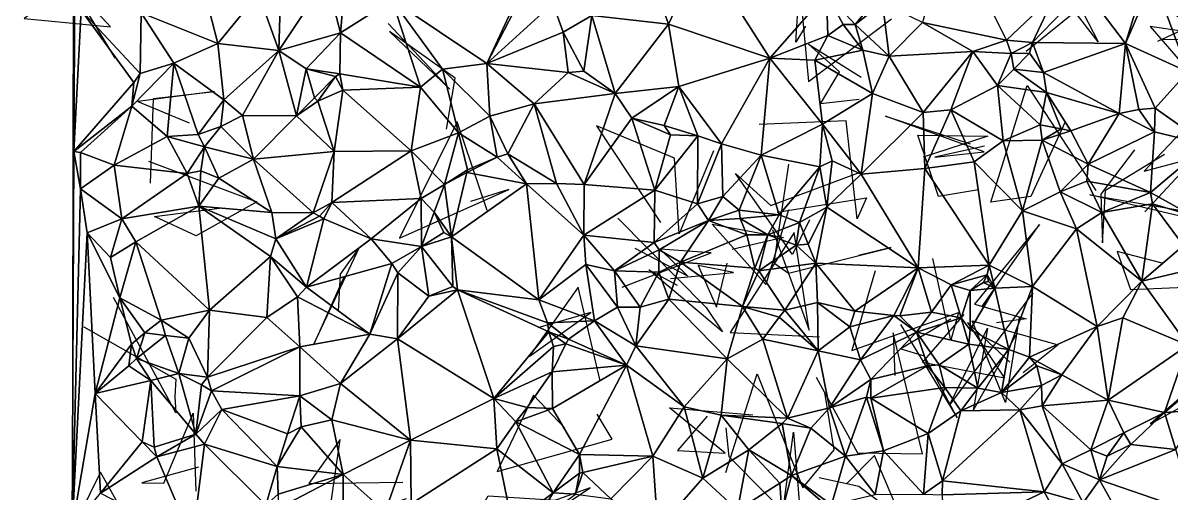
# Model space of a CAD drawing. Header units: metres. Extents: x -15.7 to 15.3, y -15.5 to 15.4.
# Drawn here: x -15.7 to 1.58, y -3.14 to 3.94 of the extents above; entities that cross this region are included whole.
import ezdxf

# ---------------------------------------------------------------- set-up
doc = ezdxf.new("R2010")
doc.units = ezdxf.units.M
doc.layers.add('CRACKS', color=1, linetype='Continuous')
doc.layers.add('STREET_MESH', color=7, linetype='Continuous')

msp = doc.modelspace()

# ---------------------------------------------------------------- linework, layer by layer
at = {"layer": 'CRACKS'}
for points in [[(-0.209, 4.997, 0.1), (0.479, 3.657, 0.1), (-0.16, 4.49, 0.1), (0.71, 4.583, 0.1), (-0.602, 3.511, 0.1)], [(-14.629, 4.763, 0.1), (-15.686, 4.013, 0.1), (-14.383, 3.884, 0.1), (-15.008, 4.563, 0.1), (-14.318, 3.414, 0.1)], [(-3.925, 3.893, 0.1), (-4.072, 3.653, 0.1), (-4.013, 4.522, 0.1), (-3.879, 3.063, 0.1), (-2.633, 4.004, 0.1)], [(1.375, 3.671, 0.1), (3.073, 4.46, 0.1), (1.539, 4.13, 0.1), (2.846, 3.313, 0.1), (1.522, 4.455, 0.1)], [(1.43, 3.7, 0.1), (2.714, 3.675, 0.1), (1.264, 3.89, 0.1), (2.648, 2.286, 0.1), (1.646, 4.187, 0.1)], [(-9.327, 2.346, 0.1), (-9.195, 3.11, 0.1), (-10.186, 3.815, 0.1), (-9.28, 2.948, 0.1), (-10.208, 3.936, 0.1)], [(-3.117, 2.789, 0.1), (-3.699, 2.723, 0.1), (-3.413, 3.205, 0.1), (-3.881, 3.623, 0.1), (-3.088, 3.129, 0.1)], [(-0.016, 2.456, 0.1), (-0.534, 1.331, 0.1), (-1.137, 1.243, 0.1), (-0.59, 2.999, 0.1), (0.445, 1.422, 0.1)], [(-13.784, 1.529, 0.1), (-13.739, 2.803, 0.1), (-12.817, 2.91, 0.1), (-13.971, 2.762, 0.1), (-13.199, 2.439, 0.1)], [(2.372, 2.484, 0.1), (2.858, 2.115, 0.1), (2.101, 2.691, 0.1), (1.173, 1.713, 0.1), (2.974, 2.192, 0.1)], [(-8.716, 1.119, 0.1), (-9.165, 2.452, 0.1), (-10.034, 0.704, 0.1), (-8.39, 1.434, 0.1), (-8.967, 1.256, 0.1)], [(-4.352, 1.093, 0.1), (-3.006, 1.311, 0.1), (-3.15, 0.992, 0.1), (-3.314, 2.467, 0.1), (-4.622, 2.414, 0.1)], [(-1.232, 2.085, 0.1), (-1.981, 1.923, 0.1), (-1.235, 2.002, 0.1), (-2.721, 2.541, 0.1), (-1.446, 2.125, 0.1)], [(-5.311, 2.016, 0.1), (-5.827, 0.768, 0.1), (-5.896, 1.906, 0.1), (-7.07, 2.394, 0.1), (-6.107, 0.937, 0.1)], [(-1.323, 1.429, 0.1), (-1.922, 1.329, 0.1), (-2.234, 2.254, 0.1), (-1.183, 2.239, 0.1), (-2.153, 1.92, 0.1)], [(2.075, 0.946, 0.1), (0.356, 1.354, 0.1), (2.091, 1.06, 0.1), (1.988, 1.967, 0.1), (1.18, 1.098, 0.1)], [(1.024, 2.031, 0.1), (0.517, 1.364, 0.1), (0.544, 0.633, 0.1), (0.592, 1.424, 0.1), (1.478, 1.967, 0.1)], [(-13.813, 1.86, 0.1), (-12.182, 1.248, 0.1), (-13.095, 0.738, 0.1), (-13.722, 1.03, 0.1), (-12.744, 1.155, 0.1)], [(-4.181, 1.818, 0.1), (-4.403, 0.331, 0.1), (-4.179, 0.174, 0.1), (-2.637, 0.56, 0.1), (-3.129, 0.443, 0.1)], [(-3.863, 0.976, 0.1), (-4.12, 0.456, 0.1), (-4.979, 1.675, 0.1), (-4.448, 1.195, 0.1), (-3.103, 1.697, 0.1)], [(-4.18, 1.13, 0.1), (-4.524, 0.006, 0.1), (-5.331, 0.911, 0.1), (-4.257, 0.714, 0.1), (-5.03, 0.53, 0.1)], [(-6.749, 1.002, 0.1), (-5.422, -0.344, 0.1), (-5.173, -0.711, 0.1), (-6.281, 0.227, 0.1), (-5.858, -0.008, 0.1)], [(-1.272, -0.332, 0.1), (-0.406, 0.906, 0.1), (-1.384, -0.293, 0.1), (-0.603, -0.515, 0.1), (-1.053, -0.576, 0.1)], [(-4.424, 0.832, 0.1), (-3.872, -0.683, 0.1), (-4.096, 0.785, 0.1), (-5.059, -0.721, 0.1), (-3.712, -0.785, 0.1)], [(-10.866, 0.126, 0.1), (-11.329, -0.905, 0.1), (-10.636, 0.566, 0.1), (-10.93, 0.159, 0.1), (-10.958, -0.399, 0.1)], [(-6.682, -0.037, 0.1), (-5.346, 0.481, 0.1), (-6.114, 0.536, 0.1), (-5.697, 0.129, 0.1), (-6.488, 0.545, 0.1)], [(-2.876, 0.209, 0.1), (-3.228, -0.988, 0.1), (-1.624, -0.42, 0.1), (-1.74, -0.833, 0.1), (-2.007, 0.397, 0.1)], [(1.442, 0.326, 0.1), (0.763, 0.502, 0.1), (0.968, -0.071, 0.1), (2.492, -0.007, 0.1), (1.756, -0.212, 0.1)], [(-5.959, 0.093, 0.1), (-5.009, 0.184, 0.1), (-5.539, 0.289, 0.1), (-5.264, -0.337, 0.1), (-5.103, 0.324, 0.1)], [(-7.014, -1.446, 0.1), (-7.348, -0.034, 0.1), (-8.083, -1.081, 0.1), (-7.154, -0.419, 0.1), (-7.952, -0.65, 0.1)], [(-0.506, -0.121, 0.1), (-1.754, -1.804, 0.1), (-1.184, -0.653, 0.1), (-1.4, -1.896, 0.1), (-0.753, -0.753, 0.1)], [(-14.784, -0.633, 0.1), (-13.4, -1.424, 0.1), (-13.417, -1.681, 0.1), (-13.401, -1.929, 0.1), (-14.339, -0.19, 0.1)], [(-2.497, -0.597, 0.1), (-1.642, -2.005, 0.1), (-2.134, -1.078, 0.1), (-2.501, -0.967, 0.1), (-1.738, -0.513, 0.1)], [(-0.851, -1.166, 0.1), (-1.488, -0.569, 0.1), (-0.93, -1.407, 0.1), (-2.162, -1.169, 0.1), (-1.538, -0.446, 0.1)], [(-0.708, -0.493, 0.1), (-0.913, -1.773, 0.1), (-1.417, -0.542, 0.1), (-0.124, -0.904, 0.1), (-0.649, -1.329, 0.1)], [(-3.767, -1.393, 0.1), (-3.142, -2.533, 0.1), (-2.166, -2.546, 0.1), (-2.607, -0.724, 0.1), (-2.58, -1.366, 0.1)], [(2.731, -2.089, 0.1), (2.267, -1.137, 0.1), (2.533, -0.989, 0.1), (1.267, -2.097, 0.1), (2.678, -1.316, 0.1)], [(-5.123, -2.826, 0.1), (-4.655, -1.34, 0.1), (-3.964, -3.059, 0.1), (-3.492, -2.487, 0.1), (-3.632, -1.621, 0.1)], [(-7.548, -2.158, 0.1), (-8.019, -1.665, 0.1), (-8.563, -2.813, 0.1), (-6.833, -2.324, 0.1), (-7.059, -1.947, 0.1)], [(-5.407, -1.982, 0.1), (-5.85, -2.499, 0.1), (-5.135, -2.539, 0.1), (-5.971, -1.855, 0.1), (-4.716, -1.959, 0.1)], [(-13.062, -2.749, 0.1), (-13.915, -2.982, 0.1), (-13.583, -2.99, 0.1), (-13.141, -1.936, 0.1), (-13.1, -3.107, 0.1)], [(-4.241, -3.235, 0.1), (-4.104, -2.222, 0.1), (-3.983, -3.692, 0.1), (-5.075, -2.593, 0.1), (-5.12, -2.157, 0.1)], [(-9.934, -3.224, 0.1), (-11.114, -3.621, 0.1), (-10.93, -2.331, 0.1), (-11.402, -2.995, 0.1), (-9.987, -2.974, 0.1)], [(-3.72, -2.904, 0.1), (-3.124, -3.032, 0.1), (-2.486, -3.509, 0.1), (-2.889, -2.57, 0.1), (-3.308, -2.997, 0.1)], [(-15.702, -4.603, 0.1), (-14.05, -3.69, 0.1), (-14.535, -2.821, 0.1), (-15.174, -4.117, 0.1), (-14.132, -4.371, 0.1)], [(-8.513, -3.954, 0.1), (-7.166, -3.061, 0.1), (-9.009, -3.718, 0.1), (-8.702, -3.178, 0.1), (-7.057, -3.286, 0.1)]]:
    msp.add_polyline3d(points, dxfattribs=at)
at = {"layer": 'STREET_MESH'}
for points in [[(-14.937, 2.007), (-14.93, 12.761), (-14.962, -3.665)], [(-14.886, 10.48), (-14.93, 12.761), (-14.937, 2.007)], [(-14.824, 4.134), (-14.886, 10.48), (-14.937, 2.007)], [(-2.164, 3.952), (-0.902, 3.686), (-1.758, 5.408)], [(-0.902, 3.686), (-0.165, 4.387), (-1.758, 5.408)], [(-12.767, 3.636), (-13.199, 5.314), (-13.923, 4.094)], [(-13.199, 5.314), (-12.767, 3.636), (-12.158, 4.385)], [(-6.386, 5.058), (-7.142, 4.057), (-5.987, 3.925)], [(-5.481, 5.012), (-6.386, 5.058), (-5.987, 3.925)], [(-4.462, 3.412), (-5.481, 5.012), (-5.987, 3.925)], [(-5.481, 5.012), (-4.462, 3.412), (-3.609, 4.389)], [(-11.851, 3.529), (-11.815, 4.715), (-12.158, 4.385)], [(-11.851, 3.529), (-11.133, 4.608), (-11.815, 4.715)], [(-8.723, 3.334), (-8.093, 4.687), (-10.148, 4.289)], [(-8.723, 3.334), (-8.062, 4.605), (-8.093, 4.687)], [(-11.133, 4.608), (-11.851, 3.529), (-10.925, 3.794)], [(-10.863, 4.471), (-11.133, 4.608), (-10.925, 3.794)], [(-8.062, 4.605), (-8.723, 3.334), (-7.729, 4.235)], [(0.271, 4.455), (0.893, 3.634), (1.185, 4.604)], [(1.185, 4.604), (0.893, 3.634), (1.313, 4.612)], [(0.893, 3.634), (1.827, 3.209), (1.313, 4.612)], [(3.24, 4.047), (1.313, 4.612), (2.345, 3.52)], [(1.313, 4.612), (1.827, 3.209), (2.345, 3.52)], [(-12.767, 3.636), (-11.851, 3.529), (-12.158, 4.385)], [(-10.148, 4.289), (-10.863, 4.471), (-10.925, 3.794)], [(-3.609, 4.389), (-4.462, 3.412), (-3.591, 3.753)], [(-3.36, 3.922), (-3.609, 4.389), (-3.591, 3.753)], [(-3.36, 3.922), (-3.177, 3.922), (-3.609, 4.389)], [(-3.177, 3.922), (-2.904, 4.259), (-3.609, 4.389)], [(-0.165, 4.387), (-0.902, 3.686), (-0.507, 3.65)], [(0.271, 4.455), (-0.165, 4.387), (-0.507, 3.65)], [(0.893, 3.634), (0.271, 4.455), (-0.507, 3.65)], [(-9.718, 2.974), (-10.148, 4.289), (-10.925, 3.794)], [(-8.723, 3.334), (-10.148, 4.289), (-9.389, 3.248)], [(-10.148, 4.289), (-9.718, 2.974), (-9.389, 3.248)], [(-8.723, 3.334), (-7.571, 3.804), (-7.729, 4.235)], [(-7.571, 3.804), (-7.142, 4.057), (-7.729, 4.235)], [(-2.765, 4.24), (-2.904, 4.259), (-3.177, 3.922)], [(-2.765, 4.24), (-3.177, 3.922), (-2.668, 3.442)], [(-2.164, 3.952), (-2.765, 4.24), (-2.668, 3.442)], [(-14.032, 3.045), (-14.824, 4.134), (-14.937, 2.007)], [(-13.938, 3.182), (-13.923, 4.094), (-14.824, 4.134)], [(-14.032, 3.045), (-13.938, 3.182), (-14.824, 4.134)], [(-13.923, 4.094), (-13.938, 3.182), (-13.429, 3.339)], [(-12.767, 3.636), (-13.923, 4.094), (-13.429, 3.339)], [(-7.571, 3.804), (-7.263, 3.216), (-7.142, 4.057)], [(-7.263, 3.216), (-6.788, 2.881), (-7.142, 4.057)], [(-7.142, 4.057), (-6.788, 2.881), (-5.987, 3.925)], [(-7.498, 3.198), (-7.571, 3.804), (-8.723, 3.334)], [(-7.263, 3.216), (-7.571, 3.804), (-7.498, 3.198)], [(-6.788, 2.881), (-5.829, 2.985), (-5.987, 3.925)], [(-5.829, 2.985), (-4.462, 3.412), (-5.987, 3.925)], [(-3.061, 3.536), (-3.36, 3.922), (-3.591, 3.753)], [(-3.36, 3.922), (-3.061, 3.536), (-3.177, 3.922)], [(-3.177, 3.922), (-3.061, 3.536), (-2.668, 3.442)], [(-1.405, 3.511), (-2.164, 3.952), (-2.668, 3.442)], [(-0.902, 3.686), (-2.164, 3.952), (-1.405, 3.511)], [(-12.68, 2.787), (-12.767, 3.636), (-13.429, 3.339)], [(-11.851, 3.529), (-12.767, 3.636), (-12.68, 2.787)], [(-11.851, 3.529), (-11.441, 3.253), (-10.925, 3.794)], [(-11.441, 3.253), (-10.931, 3.179), (-10.925, 3.794)], [(-10.931, 3.179), (-9.718, 2.974), (-10.925, 3.794)], [(-4.462, 3.412), (-3.787, 3.383), (-3.591, 3.753)], [(-3.787, 3.383), (-3.061, 3.536), (-3.591, 3.753)], [(-0.831, 3.485), (-0.902, 3.686), (-1.405, 3.511)], [(-0.902, 3.686), (-0.831, 3.485), (-0.507, 3.65)], [(-0.831, 3.485), (-0.554, 3.487), (-0.507, 3.65)], [(-0.554, 3.487), (-0.343, 3.199), (-0.507, 3.65)], [(-0.343, 3.199), (0.893, 3.634), (-0.507, 3.65)], [(0.893, 3.634), (-0.343, 3.199), (0.794, 2.582)], [(1.089, 2.642), (0.893, 3.634), (0.794, 2.582)], [(1.827, 3.209), (0.893, 3.634), (1.338, 2.659)], [(0.893, 3.634), (1.089, 2.642), (1.338, 2.659)], [(-11.851, 3.529), (-12.68, 2.787), (-12.4, 2.55)], [(-11.585, 2.543), (-11.851, 3.529), (-12.4, 2.55)], [(-11.585, 2.543), (-11.441, 3.253), (-11.851, 3.529)], [(-3.061, 3.536), (-3.787, 3.383), (-2.916, 2.882)], [(-3.061, 3.536), (-2.916, 2.882), (-2.668, 3.442)], [(-2.155, 2.596), (-1.405, 3.511), (-2.668, 3.442)], [(-1.405, 3.511), (-2.155, 2.596), (-1.736, 2.634)], [(-1.034, 3.002), (-1.405, 3.511), (-1.736, 2.634)], [(-1.034, 3.002), (-0.831, 3.485), (-1.405, 3.511)], [(-0.788, 3.246), (-0.831, 3.485), (-1.034, 3.002)], [(-0.788, 3.246), (-0.554, 3.487), (-0.831, 3.485)], [(-0.788, 3.246), (-0.343, 3.199), (-0.554, 3.487)], [(-14.063, 2.692), (-13.533, 2.232), (-13.429, 3.339)], [(-13.938, 3.182), (-14.063, 2.692), (-13.429, 3.339)], [(-13.533, 2.232), (-13.067, 2.264), (-13.429, 3.339)], [(-13.067, 2.264), (-12.68, 2.787), (-13.429, 3.339)], [(-8.678, 2.537), (-8.723, 3.334), (-9.389, 3.248)], [(-8.008, 2.723), (-8.723, 3.334), (-8.678, 2.537)], [(-7.498, 3.198), (-8.723, 3.334), (-8.008, 2.723)], [(-4.462, 3.412), (-5.829, 2.985), (-5.188, 2.123)], [(-4.593, 1.954), (-4.462, 3.412), (-5.188, 2.123)], [(-4.593, 1.954), (-3.667, 2.419), (-4.462, 3.412)], [(-3.667, 2.419), (-3.787, 3.383), (-4.462, 3.412)], [(-3.787, 3.383), (-3.667, 2.419), (-2.916, 2.882)], [(-2.916, 2.882), (-2.155, 2.596), (-2.668, 3.442)], [(-13.938, 3.182), (-14.032, 3.045), (-14.063, 2.692)], [(-11.313, 2.817), (-11.441, 3.253), (-11.585, 2.543)], [(-11.441, 3.253), (-11.313, 2.817), (-10.999, 3.137)], [(-11.441, 3.253), (-10.999, 3.137), (-10.931, 3.179)], [(-10.999, 3.137), (-11.313, 2.817), (-11.265, 2.765)], [(-10.999, 3.137), (-11.265, 2.765), (-10.889, 2.932)], [(-10.931, 3.179), (-10.999, 3.137), (-10.889, 2.932)], [(-9.718, 2.974), (-10.931, 3.179), (-10.889, 2.932)], [(-9.389, 3.248), (-9.718, 2.974), (-9.145, 2.29)], [(-8.678, 2.537), (-9.389, 3.248), (-9.145, 2.29)], [(-6.788, 2.881), (-7.498, 3.198), (-8.008, 2.723)], [(-7.263, 3.216), (-7.498, 3.198), (-6.788, 2.881)], [(-0.3, 2.898), (-0.788, 3.246), (-1.034, 3.002)], [(-0.343, 3.199), (-0.788, 3.246), (-0.3, 2.898)], [(-0.343, 3.199), (-0.3, 2.898), (0.794, 2.582)], [(1.827, 3.209), (1.338, 2.659), (2.119, 2.108)], [(-14.063, 2.692), (-14.032, 3.045), (-14.937, 2.007)], [(-9.718, 2.974), (-10.889, 2.932), (-9.86, 2.019)], [(-9.718, 2.974), (-9.86, 2.019), (-9.145, 2.29)], [(-5.829, 2.985), (-6.788, 2.881), (-6.54, 2.51)], [(-6.053, 2.398), (-5.829, 2.985), (-6.54, 2.51)], [(-5.545, 2.245), (-5.829, 2.985), (-6.053, 2.398)], [(-5.829, 2.985), (-5.545, 2.245), (-5.188, 2.123)], [(-0.951, 2.17), (-1.034, 3.002), (-1.736, 2.634)], [(-0.951, 2.17), (-0.395, 2.411), (-1.034, 3.002)], [(-0.395, 2.411), (-0.3, 2.898), (-1.034, 3.002)], [(-13.067, 2.264), (-12.723, 2.386), (-12.68, 2.787)], [(-12.68, 2.787), (-12.723, 2.386), (-12.4, 2.55)], [(-11.265, 2.765), (-11.313, 2.817), (-11.585, 2.543)], [(-11.265, 2.765), (-11.585, 2.543), (-11.02, 2.006)], [(-10.889, 2.932), (-11.265, 2.765), (-11.02, 2.006)], [(-9.86, 2.019), (-10.889, 2.932), (-11.02, 2.006)], [(-6.788, 2.881), (-8.008, 2.723), (-7.258, 1.512)], [(-6.788, 2.881), (-7.258, 1.512), (-6.54, 2.51)], [(-3.667, 2.419), (-3.086, 1.666), (-2.916, 2.882)], [(-3.086, 1.666), (-2.155, 2.596), (-2.916, 2.882)], [(-0.077, 2.347), (-0.3, 2.898), (-0.395, 2.411)], [(-0.3, 2.898), (-0.077, 2.347), (0.066, 2.316)], [(0.794, 2.582), (-0.3, 2.898), (0.066, 2.316)], [(-14.836, 1.991), (-14.063, 2.692), (-14.937, 2.007)], [(-14.836, 1.991), (-14.329, 1.801), (-14.063, 2.692)], [(-14.063, 2.692), (-14.329, 1.801), (-13.533, 2.232)], [(-8.406, 1.97), (-8.008, 2.723), (-8.678, 2.537)], [(-8.008, 2.723), (-8.406, 1.97), (-7.672, 1.525)], [(-7.258, 1.512), (-8.008, 2.723), (-7.672, 1.525)], [(-2.155, 2.596), (-3.086, 1.666), (-2.13, 1.749)], [(-1.736, 2.634), (-2.155, 2.596), (-2.13, 1.749)], [(-1.387, 1.853), (-1.736, 2.634), (-2.13, 1.749)], [(-1.387, 1.853), (-0.951, 2.17), (-1.736, 2.634)], [(1.329, 2.304), (1.089, 2.642), (0.794, 2.582)], [(1.089, 2.642), (1.329, 2.304), (1.338, 2.659)], [(1.338, 2.659), (1.329, 2.304), (2.119, 2.108)], [(-12.723, 2.386), (-12.234, 1.891), (-12.4, 2.55)], [(-12.234, 1.891), (-11.585, 2.543), (-12.4, 2.55)], [(-11.585, 2.543), (-12.234, 1.891), (-11.02, 2.006)], [(-8.564, 1.924), (-8.678, 2.537), (-9.145, 2.29)], [(-8.564, 1.924), (-8.406, 1.97), (-8.678, 2.537)], [(-7.258, 1.512), (-6.195, 1.427), (-6.54, 2.51)], [(-5.958, 2.258), (-6.053, 2.398), (-6.54, 2.51)], [(-6.195, 1.427), (-5.958, 2.258), (-6.54, 2.51)], [(0.327, 1.815), (0.794, 2.582), (0.066, 2.316)], [(1.329, 2.304), (0.794, 2.582), (0.327, 1.815)], [(-12.969, 2.079), (-13.067, 2.264), (-13.533, 2.232)], [(-12.723, 2.386), (-13.067, 2.264), (-12.969, 2.079)], [(-12.234, 1.891), (-12.723, 2.386), (-12.969, 2.079)], [(-9.86, 2.019), (-9.356, 1.511), (-9.145, 2.29)], [(-9.356, 1.511), (-9.012, 1.729), (-9.145, 2.29)], [(-9.012, 1.729), (-8.564, 1.924), (-9.145, 2.29)], [(-5.958, 2.258), (-6.195, 1.427), (-5.545, 2.245)], [(-5.958, 2.258), (-5.545, 2.245), (-6.053, 2.398)], [(-3.667, 2.419), (-4.593, 1.954), (-3.707, 1.774)], [(-3.523, 1.869), (-3.667, 2.419), (-3.707, 1.774)], [(-3.086, 1.666), (-3.667, 2.419), (-3.523, 1.869)], [(-0.395, 2.411), (-0.951, 2.17), (-0.364, 2.179)], [(-0.077, 2.347), (-0.395, 2.411), (-0.364, 2.179)], [(0.066, 2.316), (-0.077, 2.347), (-0.364, 2.179)], [(0.327, 1.815), (0.066, 2.316), (-0.364, 2.179)], [(1.329, 2.304), (0.327, 1.815), (1.267, 1.391)], [(1.329, 2.304), (1.267, 1.391), (2.119, 2.108)], [(-14.329, 1.801), (-13.233, 1.675), (-13.533, 2.232)], [(-13.233, 1.675), (-12.969, 2.079), (-13.533, 2.232)], [(-13.233, 1.675), (-13.023, 1.716), (-12.969, 2.079)], [(-12.969, 2.079), (-13.023, 1.716), (-12.752, 1.605)], [(-12.234, 1.891), (-12.969, 2.079), (-12.752, 1.605)], [(-6.195, 1.427), (-5.552, 1.217), (-5.545, 2.245)], [(-5.545, 2.245), (-5.552, 1.217), (-5.188, 2.123)], [(-5.552, 1.217), (-5.169, 1.329), (-5.188, 2.123)], [(-5.169, 1.329), (-4.593, 1.954), (-5.188, 2.123)], [(-0.951, 2.17), (-1.387, 1.853), (-0.657, 1.115)], [(-0.951, 2.17), (-0.657, 1.115), (-0.364, 2.179)], [(-0.657, 1.115), (-0.092, 1.4), (-0.364, 2.179)], [(-0.092, 1.4), (0.327, 1.815), (-0.364, 2.179)], [(2.119, 2.108), (1.267, 1.391), (1.887, 1.041)], [(-14.838, 1.445), (-14.937, 2.007), (-14.962, -3.665)], [(-14.838, 1.445), (-14.836, 1.991), (-14.937, 2.007)], [(-14.836, 1.991), (-14.838, 1.445), (-14.329, 1.801)], [(-12.234, 1.891), (-11.333, 1.082), (-11.02, 2.006)], [(-11.333, 1.082), (-11.051, 1.237), (-11.02, 2.006)], [(-11.051, 1.237), (-9.86, 2.019), (-11.02, 2.006)], [(-11.051, 1.237), (-9.71, 1.297), (-9.86, 2.019)], [(-9.71, 1.297), (-9.356, 1.511), (-9.86, 2.019)], [(-8.122, 1.522), (-8.564, 1.924), (-9.022, 1.692)], [(-8.564, 1.924), (-9.012, 1.729), (-9.022, 1.692)], [(-8.406, 1.97), (-8.564, 1.924), (-8.122, 1.522)], [(-8.406, 1.97), (-8.122, 1.522), (-7.672, 1.525)], [(-5.169, 1.329), (-4.923, 1.125), (-4.593, 1.954)], [(-4.593, 1.954), (-4.923, 1.125), (-4.323, 1.052)], [(-4.593, 1.954), (-4.323, 1.052), (-3.707, 1.774)], [(-14.329, 1.801), (-14.838, 1.445), (-14.216, 0.995)], [(-13.233, 1.675), (-14.329, 1.801), (-14.216, 0.995)], [(-11.957, 1.09), (-12.234, 1.891), (-12.752, 1.605)], [(-11.333, 1.082), (-12.234, 1.891), (-11.957, 1.09)], [(-9.012, 1.729), (-9.356, 1.511), (-9.022, 1.692)], [(-4.323, 1.052), (-4.013, 0.938), (-3.707, 1.774)], [(-4.013, 0.938), (-3.604, 1.168), (-3.707, 1.774)], [(-3.604, 1.168), (-3.523, 1.869), (-3.707, 1.774)], [(-3.604, 1.168), (-3.086, 1.666), (-3.523, 1.869)], [(-3.086, 1.666), (-2.228, 0.255), (-2.13, 1.749)], [(-2.228, 0.255), (-1.16, 0.295), (-2.13, 1.749)], [(-1.16, 0.295), (-1.387, 1.853), (-2.13, 1.749)], [(-1.387, 1.853), (-1.16, 0.295), (-0.657, 1.115)], [(0.327, 1.815), (-0.092, 1.4), (0.309, 1.56)], [(1.267, 1.391), (0.327, 1.815), (0.309, 1.56)], [(-13.056, 1.182), (-13.233, 1.675), (-14.216, 0.995)], [(-13.023, 1.716), (-13.233, 1.675), (-13.056, 1.182)], [(-13.023, 1.716), (-13.056, 1.182), (-12.752, 1.605)], [(-13.056, 1.182), (-11.957, 1.09), (-12.752, 1.605)], [(-9.022, 1.692), (-9.356, 1.511), (-9.254, 0.722)], [(-8.122, 1.522), (-9.022, 1.692), (-9.254, 0.722)], [(-3.086, 1.666), (-3.604, 1.168), (-2.228, 0.255)], [(-0.092, 1.4), (0.536, 1.088), (0.309, 1.56)], [(0.536, 1.088), (1.267, 1.391), (0.309, 1.56)], [(-14.736, 0.783), (-14.838, 1.445), (-14.962, -3.665)], [(-14.838, 1.445), (-14.736, 0.783), (-14.216, 0.995)], [(-9.71, 1.297), (-9.513, 1.095), (-9.356, 1.511)], [(-9.356, 1.511), (-9.513, 1.095), (-9.254, 0.722)], [(-7.938, -0.228), (-8.122, 1.522), (-9.254, 0.722)], [(-8.122, 1.522), (-7.261, 0.749), (-7.672, 1.525)], [(-8.122, 1.522), (-7.938, -0.228), (-7.261, 0.749)], [(-7.261, 0.749), (-7.258, 1.512), (-7.672, 1.525)], [(-7.261, 0.749), (-6.195, 1.427), (-7.258, 1.512)], [(-6.202, 0.638), (-6.195, 1.427), (-7.261, 0.749)], [(-6.195, 1.427), (-6.202, 0.638), (-5.552, 1.217)], [(0.151, 0.843), (-0.092, 1.4), (-0.657, 1.115)], [(-0.092, 1.4), (0.151, 0.843), (0.536, 1.088)], [(1.267, 1.391), (0.536, 1.088), (1.297, 1.219)], [(1.887, 1.041), (1.267, 1.391), (1.297, 1.219)], [(-11.333, 1.082), (-11.237, 1.032), (-11.051, 1.237)], [(-11.237, 1.032), (-11.174, 0.995), (-11.051, 1.237)], [(-11.051, 1.237), (-11.174, 0.995), (-10.46, 0.692)], [(-9.71, 1.297), (-11.051, 1.237), (-10.46, 0.692)], [(-9.706, 0.576), (-9.71, 1.297), (-10.46, 0.692)], [(-9.706, 0.576), (-9.513, 1.095), (-9.71, 1.297)], [(-6.202, 0.638), (-5.384, 0.966), (-5.552, 1.217)], [(-5.384, 0.966), (-5.169, 1.329), (-5.552, 1.217)], [(-4.923, 1.125), (-5.169, 1.329), (-5.384, 0.966)], [(0.536, 1.088), (1.134, 0.052), (1.297, 1.219)], [(1.134, 0.052), (1.761, 0.593), (1.297, 1.219)], [(1.761, 0.593), (1.887, 1.041), (1.297, 1.219)], [(-14.002, 0.645), (-13.056, 1.182), (-14.216, 0.995)], [(-14.002, 0.645), (-12.893, -0.384), (-13.056, 1.182)], [(-13.056, 1.182), (-11.896, 0.694), (-11.957, 1.09)], [(-11.979, 0.428), (-11.896, 0.694), (-13.056, 1.182)], [(-12.893, -0.384), (-11.979, 0.428), (-13.056, 1.182)], [(-11.896, 0.694), (-11.333, 1.082), (-11.957, 1.09)], [(-11.896, 0.694), (-11.237, 1.032), (-11.333, 1.082)], [(-9.706, 0.576), (-9.37, 0.785), (-9.513, 1.095)], [(-9.513, 1.095), (-9.37, 0.785), (-9.254, 0.722)], [(-4.923, 1.125), (-5.384, 0.966), (-4.908, 0.996)], [(-4.923, 1.125), (-4.908, 0.996), (-4.323, 1.052)], [(-4.908, 0.996), (-4.494, 0.754), (-4.323, 1.052)], [(-4.494, 0.754), (-4.013, 0.938), (-4.323, 1.052)], [(-3.604, 1.168), (-4.013, 0.938), (-3.884, 0.61)], [(-3.771, 0.325), (-3.604, 1.168), (-3.884, 0.61)], [(-3.604, 1.168), (-3.771, 0.325), (-2.228, 0.255)], [(-0.657, 1.115), (-1.16, 0.295), (-0.51, -0.026)], [(0.151, 0.843), (-0.657, 1.115), (-0.51, -0.026)], [(0.536, 1.088), (0.151, 0.843), (1.134, 0.052)], [(-14.736, 0.783), (-14.384, 0.412), (-14.216, 0.995)], [(-14.384, 0.412), (-14.002, 0.645), (-14.216, 0.995)], [(-11.237, 1.032), (-11.896, 0.694), (-11.174, 0.995)], [(-11.896, 0.694), (-11.435, -0.035), (-11.174, 0.995)], [(-11.174, 0.995), (-11.435, -0.035), (-10.46, 0.692)], [(-6.127, 0.524), (-5.384, 0.966), (-6.202, 0.638)], [(-5.384, 0.966), (-6.127, 0.524), (-5.804, 0.34)], [(-4.806, 0.752), (-5.384, 0.966), (-5.804, 0.34)], [(-5.384, 0.966), (-4.806, 0.752), (-4.908, 0.996)], [(-4.806, 0.752), (-4.494, 0.754), (-4.908, 0.996)], [(-4.013, 0.938), (-4.494, 0.754), (-4.068, 0.597)], [(-4.013, 0.938), (-4.068, 0.597), (-3.884, 0.61)], [(-14.613, -1.64), (-14.736, 0.783), (-14.962, -3.665)], [(-14.736, 0.783), (-14.613, -1.64), (-14.243, -0.198)], [(-14.384, 0.412), (-14.736, 0.783), (-14.243, -0.198)], [(-11.435, -0.035), (-11.896, 0.694), (-11.979, 0.428)], [(-11.435, -0.035), (-10.151, 0.321), (-10.46, 0.692)], [(-10.151, 0.321), (-9.706, 0.576), (-10.46, 0.692)], [(-9.37, 0.785), (-9.706, 0.576), (-9.254, 0.722)], [(-9.706, 0.576), (-9.231, -0.028), (-9.254, 0.722)], [(-9.164, -0.077), (-7.938, -0.228), (-9.254, 0.722)], [(-9.231, -0.028), (-9.164, -0.077), (-9.254, 0.722)], [(-7.261, 0.749), (-7.938, -0.228), (-7.233, 0.306)], [(-7.261, 0.749), (-7.233, 0.306), (-6.802, 0.211)], [(-6.202, 0.638), (-7.261, 0.749), (-6.802, 0.211)], [(-4.806, 0.752), (-5.804, 0.34), (-4.688, 0.248)], [(-4.494, 0.754), (-4.806, 0.752), (-4.688, 0.248)], [(-4.627, 0.212), (-4.494, 0.754), (-4.688, 0.248)], [(-4.494, 0.754), (-4.627, 0.212), (-4.068, 0.597)], [(0.463, -0.63), (0.151, 0.843), (-0.51, -0.026)], [(0.151, 0.843), (0.463, -0.63), (1.134, 0.052)], [(-14.002, 0.645), (-14.384, 0.412), (-14.243, -0.198)], [(-13.624, -0.534), (-14.002, 0.645), (-14.243, -0.198)], [(-14.002, 0.645), (-13.624, -0.534), (-12.893, -0.384)], [(-9.706, 0.576), (-10.151, 0.321), (-10.061, 0.182)], [(-9.592, -0.173), (-9.706, 0.576), (-10.061, 0.182)], [(-9.592, -0.173), (-9.231, -0.028), (-9.706, 0.576)], [(-6.127, 0.524), (-6.202, 0.638), (-6.802, 0.211)], [(-6.134, 0.188), (-6.127, 0.524), (-6.802, 0.211)], [(-6.127, 0.524), (-6.134, 0.188), (-5.804, 0.34)], [(-4.068, 0.597), (-4.627, 0.212), (-3.771, 0.325)], [(-4.068, 0.597), (-3.771, 0.325), (-3.884, 0.61)], [(1.709, 0.189), (1.761, 0.593), (1.134, 0.052)], [(-12.893, -0.384), (-12.033, -0.493), (-11.979, 0.428)], [(-12.033, -0.493), (-11.572, -0.18), (-11.979, 0.428)], [(-11.572, -0.18), (-11.435, -0.035), (-11.979, 0.428)], [(-10.151, 0.321), (-11.435, -0.035), (-10.484, -0.746)], [(-10.151, 0.321), (-10.484, -0.746), (-10.061, 0.182)], [(-10.061, 0.182), (-10.484, -0.746), (-10.065, -0.813)], [(-9.592, -0.173), (-10.061, 0.182), (-10.065, -0.813)], [(-7.938, -0.228), (-7.101, -0.546), (-7.233, 0.306)], [(-7.233, 0.306), (-6.756, -0.337), (-6.802, 0.211)], [(-7.101, -0.546), (-6.756, -0.337), (-7.233, 0.306)], [(-6.756, -0.337), (-6.412, -0.337), (-6.802, 0.211)], [(-6.412, -0.337), (-6.134, 0.188), (-6.802, 0.211)], [(-6.134, 0.188), (-6.412, -0.337), (-5.98, -0.219)], [(-5.804, 0.34), (-6.134, 0.188), (-5.98, -0.219)], [(-4.871, -0.326), (-5.804, 0.34), (-5.98, -0.219)], [(-5.804, 0.34), (-4.871, -0.326), (-4.688, 0.248)], [(-4.871, -0.326), (-4.627, 0.212), (-4.688, 0.248)], [(-4.238, -0.382), (-4.627, 0.212), (-4.871, -0.326)], [(-4.627, 0.212), (-4.238, -0.382), (-3.771, 0.325)], [(-4.238, -0.382), (-3.744, -0.269), (-3.771, 0.325)], [(-3.771, 0.325), (-3.181, -0.399), (-2.228, 0.255)], [(-3.771, 0.325), (-3.744, -0.269), (-3.181, -0.399)], [(-3.181, -0.399), (-2.597, -0.464), (-2.228, 0.255)], [(-2.597, -0.464), (-2.506, -0.468), (-2.228, 0.255)], [(-2.506, -0.468), (-2.027, -0.415), (-2.228, 0.255)], [(-1.734, 0.001), (-1.16, 0.295), (-2.228, 0.255)], [(-2.027, -0.415), (-1.734, 0.001), (-2.228, 0.255)], [(-1.734, 0.001), (-1.19, 0.151), (-1.16, 0.295)], [(-1.16, 0.295), (-1.19, 0.151), (-1.076, -0.053)], [(-1.16, 0.295), (-1.076, -0.053), (-0.51, -0.026)], [(1.709, 0.189), (1.134, 0.052), (1.828, -0.912)], [(-1.583, -0.498), (-1.734, 0.001), (-2.027, -0.415)], [(-1.19, 0.151), (-1.734, 0.001), (-1.446, -0.088)], [(-1.734, 0.001), (-1.583, -0.498), (-1.446, -0.088)], [(-1.244, 0.036), (-1.19, 0.151), (-1.446, -0.088)], [(-1.076, -0.053), (-1.244, 0.036), (-1.446, -0.088)], [(-1.171, 0.048), (-1.19, 0.151), (-1.244, 0.036)], [(-1.171, 0.048), (-1.244, 0.036), (-1.076, -0.053)], [(-1.19, 0.151), (-1.171, 0.048), (-1.076, -0.053)], [(0.463, -0.63), (0.849, -0.496), (1.134, 0.052)], [(1.134, 0.052), (0.849, -0.496), (1.828, -0.912)], [(-11.435, -0.035), (-11.572, -0.18), (-10.484, -0.746)], [(-8.615, -1.715), (-9.164, -0.077), (-10.065, -0.813)], [(-9.164, -0.077), (-9.592, -0.173), (-10.065, -0.813)], [(-9.231, -0.028), (-9.592, -0.173), (-9.164, -0.077)], [(-9.164, -0.077), (-7.808, -0.573), (-7.938, -0.228)], [(-7.787, -0.711), (-9.164, -0.077), (-8.615, -1.715)], [(-7.787, -0.711), (-7.808, -0.573), (-9.164, -0.077)], [(-1.583, -0.498), (-1.449, -0.678), (-1.446, -0.088)], [(-1.449, -0.678), (-0.864, -0.977), (-1.076, -0.053)], [(-1.449, -0.678), (-1.076, -0.053), (-1.446, -0.088)], [(-1.076, -0.053), (-0.864, -0.977), (-0.51, -0.026)], [(-0.864, -0.977), (-0.554, -1.09), (-0.51, -0.026)], [(-0.554, -1.09), (0.463, -0.63), (-0.51, -0.026)], [(-14.613, -1.64), (-14.068, -0.896), (-14.243, -0.198)], [(-14.068, -0.896), (-13.87, -0.726), (-14.243, -0.198)], [(-13.87, -0.726), (-13.624, -0.534), (-14.243, -0.198)], [(-11.536, -0.933), (-11.572, -0.18), (-12.033, -0.493)], [(-10.484, -0.746), (-11.572, -0.18), (-11.536, -0.933)], [(-7.938, -0.228), (-7.808, -0.573), (-7.101, -0.546)], [(-6.479, -0.922), (-6.756, -0.337), (-7.101, -0.546)], [(-6.479, -0.922), (-6.412, -0.337), (-6.756, -0.337)], [(-6.412, -0.337), (-6.479, -0.922), (-5.98, -0.219)], [(-6.479, -0.922), (-5.104, -1.116), (-5.98, -0.219)], [(-5.104, -1.116), (-4.871, -0.326), (-5.98, -0.219)], [(-4.871, -0.326), (-5.104, -1.116), (-4.567, -0.82)], [(-4.319, -0.489), (-4.871, -0.326), (-4.567, -0.82)], [(-4.319, -0.489), (-4.238, -0.382), (-4.871, -0.326)], [(-3.744, -0.269), (-4.238, -0.382), (-3.734, -0.995)], [(-3.181, -0.399), (-3.744, -0.269), (-3.257, -0.634)], [(-3.744, -0.269), (-3.734, -0.995), (-3.257, -0.634)], [(-12.893, -0.384), (-13.624, -0.534), (-13.204, -0.803)], [(-12.926, -1.39), (-12.893, -0.384), (-13.204, -0.803)], [(-12.893, -0.384), (-12.926, -1.39), (-12.033, -0.493)], [(-12.926, -1.39), (-11.536, -0.933), (-12.033, -0.493)], [(-3.734, -0.995), (-4.319, -0.489), (-4.567, -0.82)], [(-4.238, -0.382), (-4.319, -0.489), (-3.734, -0.995)], [(-2.597, -0.464), (-3.181, -0.399), (-3.257, -0.634)], [(-3.099, -1.129), (-2.597, -0.464), (-3.257, -0.634)], [(-2.597, -0.464), (-3.099, -1.129), (-2.255, -0.712)], [(-2.506, -0.468), (-2.597, -0.464), (-2.255, -0.712)], [(-2.027, -0.415), (-2.506, -0.468), (-2.255, -0.712)], [(-1.583, -0.498), (-2.027, -0.415), (-2.255, -0.712)], [(-1.467, -0.895), (-1.583, -0.498), (-2.255, -0.712)], [(-1.449, -0.678), (-1.583, -0.498), (-1.467, -0.895)], [(0.849, -0.496), (0.463, -0.63), (0.632, -1.741)], [(0.849, -0.496), (0.632, -1.741), (1.828, -0.912)], [(-13.559, -0.763), (-13.624, -0.534), (-13.87, -0.726)], [(-13.624, -0.534), (-13.559, -0.763), (-13.204, -0.803)], [(-7.808, -0.573), (-7.492, -0.819), (-7.101, -0.546)], [(-7.787, -0.711), (-7.492, -0.819), (-7.808, -0.573)], [(-7.492, -0.819), (-6.618, -1.211), (-7.101, -0.546)], [(-6.618, -1.211), (-6.479, -0.922), (-7.101, -0.546)], [(-3.734, -0.995), (-3.099, -1.129), (-3.257, -0.634)], [(-1.449, -0.678), (-1.467, -0.895), (-0.864, -0.977)], [(0.463, -0.63), (-0.554, -1.09), (-0.069, -1.358)], [(0.632, -1.741), (0.463, -0.63), (-0.069, -1.358)], [(-13.993, -1.11), (-13.87, -0.726), (-14.068, -0.896)], [(-13.993, -1.11), (-13.559, -0.763), (-13.87, -0.726)], [(-13.559, -0.763), (-13.993, -1.11), (-13.358, -1.337)], [(-13.559, -0.763), (-13.358, -1.337), (-13.204, -0.803)], [(-13.358, -1.337), (-12.926, -1.39), (-13.204, -0.803)], [(-10.484, -0.746), (-11.536, -0.933), (-10.923, -1.488)], [(-10.065, -0.813), (-10.484, -0.746), (-10.923, -1.488)], [(-9.868, -2.341), (-10.065, -0.813), (-10.923, -1.488)], [(-8.615, -1.715), (-10.065, -0.813), (-9.868, -2.341)], [(-7.787, -0.711), (-8.615, -1.715), (-7.718, -0.932)], [(-7.53, -0.891), (-7.787, -0.711), (-7.718, -0.932)], [(-7.787, -0.711), (-7.53, -0.891), (-7.492, -0.819)], [(-7.492, -0.819), (-7.53, -0.891), (-6.618, -1.211)], [(-5.104, -1.116), (-4.194, -2.011), (-4.567, -0.82)], [(-4.194, -2.011), (-3.734, -0.995), (-4.567, -0.82)], [(-3.099, -1.129), (-2.943, -1.425), (-2.255, -0.712)], [(-2.943, -1.425), (-2.089, -1.219), (-2.255, -0.712)], [(-2.089, -1.219), (-1.914, -1.205), (-2.255, -0.712)], [(-1.914, -1.205), (-1.467, -0.895), (-2.255, -0.712)], [(-14.11, -1.219), (-14.068, -0.896), (-14.613, -1.64)], [(-14.11, -1.219), (-13.993, -1.11), (-14.068, -0.896)], [(-12.862, -1.596), (-11.536, -0.933), (-12.926, -1.39)], [(-12.862, -1.596), (-11.534, -1.672), (-11.536, -0.933)], [(-11.536, -0.933), (-11.534, -1.672), (-10.923, -1.488)], [(-8.615, -1.715), (-7.738, -1.311), (-7.718, -0.932)], [(-7.53, -0.891), (-7.738, -1.311), (-6.618, -1.211)], [(-7.738, -1.311), (-7.53, -0.891), (-7.718, -0.932)], [(-5.752, -1.837), (-6.479, -0.922), (-6.618, -1.211)], [(-6.479, -0.922), (-5.752, -1.837), (-5.104, -1.116)], [(-3.734, -0.995), (-4.194, -2.011), (-3.563, -1.853)], [(-3.099, -1.129), (-3.734, -0.995), (-3.563, -1.853)], [(-1.332, -1.558), (-1.467, -0.895), (-1.914, -1.205)], [(-1.467, -0.895), (-1.332, -1.558), (-0.864, -0.977)], [(-1.332, -1.558), (-0.976, -1.621), (-0.864, -0.977)], [(-0.976, -1.621), (-0.554, -1.09), (-0.864, -0.977)], [(0.632, -1.741), (1.477, -1.926), (1.828, -0.912)], [(1.477, -1.926), (1.99, -1.494), (1.828, -0.912)], [(-14.11, -1.219), (-13.778, -1.442), (-13.993, -1.11)], [(-13.993, -1.11), (-13.778, -1.442), (-13.358, -1.337)], [(-5.104, -1.116), (-5.752, -1.837), (-5.196, -1.963)], [(-4.194, -2.011), (-5.104, -1.116), (-5.196, -1.963)], [(-2.943, -1.425), (-3.099, -1.129), (-3.563, -1.853)], [(-1.914, -1.205), (-2.089, -1.219), (-1.83, -1.547)], [(-1.332, -1.558), (-1.914, -1.205), (-1.83, -1.547)], [(-0.976, -1.621), (-0.444, -1.22), (-0.554, -1.09)], [(-0.554, -1.09), (-0.444, -1.22), (-0.069, -1.358)], [(-13.778, -1.442), (-14.11, -1.219), (-14.613, -1.64)], [(-13.358, -1.337), (-13.778, -1.442), (-13.101, -2.251)], [(-12.926, -1.39), (-13.358, -1.337), (-13.013, -1.509)], [(-13.013, -1.509), (-13.358, -1.337), (-13.101, -2.251)], [(-8.114, -1.848), (-7.738, -1.311), (-8.615, -1.715)], [(-7.738, -1.311), (-8.114, -1.848), (-7.733, -1.865)], [(-6.618, -1.211), (-7.738, -1.311), (-7.733, -1.865)], [(-7.324, -2.557), (-6.618, -1.211), (-7.733, -1.865)], [(-7.324, -2.557), (-6.223, -2.581), (-6.618, -1.211)], [(-6.223, -2.581), (-5.752, -1.837), (-6.618, -1.211)], [(-2.943, -1.425), (-2.942, -1.706), (-2.089, -1.219)], [(-2.089, -1.219), (-2.942, -1.706), (-1.83, -1.547)], [(-0.444, -1.22), (-0.976, -1.621), (-0.373, -1.517)], [(-0.444, -1.22), (-0.373, -1.517), (-0.069, -1.358)], [(-0.373, -1.517), (-0.362, -1.822), (-0.069, -1.358)], [(-0.362, -1.822), (0.632, -1.741), (-0.069, -1.358)], [(-13.907, -2.365), (-13.778, -1.442), (-14.613, -1.64)], [(-13.778, -1.442), (-13.907, -2.365), (-13.729, -2.448)], [(-13.101, -2.251), (-13.778, -1.442), (-13.729, -2.448)], [(-12.862, -1.596), (-13.013, -1.509), (-13.101, -2.251)], [(-12.862, -1.596), (-12.926, -1.39), (-13.013, -1.509)], [(-11.534, -1.672), (-11.053, -2.037), (-10.923, -1.488)], [(-11.053, -2.037), (-9.868, -2.341), (-10.923, -1.488)], [(-2.943, -1.425), (-3.563, -1.853), (-3.006, -1.694)], [(-2.942, -1.706), (-2.943, -1.425), (-3.006, -1.694)], [(-2.942, -1.706), (-2.078, -2.241), (-1.83, -1.547)], [(-2.078, -2.241), (-1.59, -1.897), (-1.83, -1.547)], [(-1.59, -1.897), (-1.332, -1.558), (-1.83, -1.547)], [(-0.976, -1.621), (-0.701, -1.884), (-0.373, -1.517)], [(-0.373, -1.517), (-0.701, -1.884), (-0.362, -1.822)], [(1.477, -1.926), (2.011, -1.891), (1.99, -1.494)], [(-14.533, -3.141), (-14.613, -1.64), (-14.962, -3.665)], [(-13.907, -2.365), (-14.613, -1.64), (-14.533, -3.141)], [(-12.862, -1.596), (-13.101, -2.251), (-12.711, -1.879)], [(-11.534, -1.672), (-12.862, -1.596), (-12.711, -1.879)], [(-11.719, -2.248), (-11.534, -1.672), (-12.711, -1.879)], [(-11.515, -2.138), (-11.534, -1.672), (-11.719, -2.248)], [(-11.534, -1.672), (-11.515, -2.138), (-11.053, -2.037)], [(-8.569, -2.47), (-8.615, -1.715), (-9.868, -2.341)], [(-8.286, -2.067), (-8.615, -1.715), (-8.569, -2.47)], [(-8.286, -2.067), (-8.114, -1.848), (-8.615, -1.715)], [(-3.563, -1.853), (-3.324, -2.582), (-3.006, -1.694)], [(-3.324, -2.582), (-2.751, -2.502), (-3.006, -1.694)], [(-2.751, -2.502), (-2.942, -1.706), (-3.006, -1.694)], [(-2.942, -1.706), (-2.751, -2.502), (-2.078, -2.241)], [(-1.59, -1.897), (-0.976, -1.621), (-1.332, -1.558)], [(-0.976, -1.621), (-1.59, -1.897), (-0.701, -1.884)], [(-13.101, -2.251), (-12.971, -2.4), (-12.711, -1.879)], [(-12.971, -2.4), (-11.875, -2.74), (-12.711, -1.879)], [(-11.875, -2.74), (-11.719, -2.248), (-12.711, -1.879)], [(-8.114, -1.848), (-8.286, -2.067), (-7.733, -1.865)], [(-8.286, -2.067), (-7.324, -2.557), (-7.733, -1.865)], [(-5.472, -2.914), (-5.752, -1.837), (-6.223, -2.581)], [(-5.752, -1.837), (-5.472, -2.914), (-5.196, -1.963)], [(-4.194, -2.011), (-3.843, -2.159), (-3.563, -1.853)], [(-3.843, -2.159), (-3.324, -2.582), (-3.563, -1.853)], [(-1.863, -2.954), (-1.59, -1.897), (-2.078, -2.241)], [(-0.332, -3.12), (-0.701, -1.884), (-1.863, -2.954)], [(-0.701, -1.884), (-1.59, -1.897), (-1.863, -2.954)], [(-0.362, -1.822), (-0.701, -1.884), (-0.061, -2.699)], [(-0.701, -1.884), (-0.332, -3.12), (-0.061, -2.699)], [(0.632, -1.741), (-0.362, -1.822), (0.368, -2.485)], [(-0.362, -1.822), (-0.061, -2.699), (0.368, -2.485)], [(0.867, -2.232), (0.632, -1.741), (0.368, -2.485)], [(0.867, -2.232), (1.477, -1.926), (0.632, -1.741)], [(2.011, -1.891), (1.477, -1.926), (1.646, -2.481)], [(-11.053, -2.037), (-11.515, -2.138), (-10.881, -2.858)], [(-11.053, -2.037), (-10.881, -2.858), (-9.868, -2.341)], [(-7.725, -3.135), (-8.286, -2.067), (-8.569, -2.47)], [(-7.725, -3.135), (-7.324, -2.557), (-8.286, -2.067)], [(-5.472, -2.914), (-4.776, -2.485), (-5.196, -1.963)], [(-4.276, -2.091), (-4.194, -2.011), (-5.196, -1.963)], [(-4.776, -2.485), (-4.276, -2.091), (-5.196, -1.963)], [(-4.276, -2.091), (-3.843, -2.159), (-4.194, -2.011)], [(1.477, -1.926), (0.867, -2.232), (0.971, -2.407)], [(1.646, -2.481), (1.477, -1.926), (0.971, -2.407)], [(-11.515, -2.138), (-11.875, -2.74), (-10.881, -2.858)], [(-11.875, -2.74), (-11.515, -2.138), (-11.719, -2.248)], [(-4.138, -2.872), (-4.276, -2.091), (-4.776, -2.485)], [(-4.138, -2.872), (-3.843, -2.159), (-4.276, -2.091)], [(-3.843, -2.159), (-4.138, -2.872), (-3.324, -2.582)], [(-2.751, -2.502), (-2.151, -3.156), (-2.078, -2.241)], [(-2.151, -3.156), (-1.863, -2.954), (-2.078, -2.241)], [(0.616, -2.58), (0.867, -2.232), (0.368, -2.485)], [(0.867, -2.232), (0.616, -2.58), (0.971, -2.407)], [(-13.688, -2.591), (-13.907, -2.365), (-14.533, -3.141)], [(-13.907, -2.365), (-13.688, -2.591), (-13.729, -2.448)], [(-13.688, -2.591), (-13.101, -2.251), (-13.729, -2.448)], [(-13.688, -2.591), (-12.971, -2.4), (-13.101, -2.251)], [(-13.148, -3.852), (-12.971, -2.4), (-13.688, -2.591)], [(-12.971, -2.4), (-13.148, -3.852), (-12.046, -3.32)], [(-11.875, -2.74), (-12.971, -2.4), (-12.046, -3.32)], [(-9.868, -2.341), (-10.881, -2.858), (-10.251, -3.421)], [(-9.859, -3.301), (-9.868, -2.341), (-10.251, -3.421)], [(-8.569, -2.47), (-9.868, -2.341), (-9.859, -3.301)], [(0.499, -2.937), (1.646, -2.481), (0.971, -2.407)], [(0.616, -2.58), (0.499, -2.937), (0.971, -2.407)], [(-13.148, -3.852), (-13.688, -2.591), (-14.533, -3.141)], [(-8.338, -3.594), (-8.569, -2.47), (-9.859, -3.301)], [(-8.338, -3.594), (-7.725, -3.135), (-8.569, -2.47)], [(-7.325, -2.84), (-7.324, -2.557), (-7.725, -3.135)], [(-7.325, -2.84), (-7.277, -2.827), (-7.324, -2.557)], [(-7.277, -2.827), (-6.223, -2.581), (-7.324, -2.557)], [(-7.277, -2.827), (-6.857, -3.225), (-6.223, -2.581)], [(-6.857, -3.225), (-6.147, -3.687), (-6.223, -2.581)], [(-6.147, -3.687), (-5.472, -2.914), (-6.223, -2.581)], [(-4.776, -2.485), (-5.472, -2.914), (-4.949, -3.396)], [(-4.313, -2.99), (-4.776, -2.485), (-4.949, -3.396)], [(-4.313, -2.99), (-4.138, -2.872), (-4.776, -2.485)], [(-3.324, -2.582), (-4.138, -2.872), (-3.533, -3.316)], [(-2.875, -3.159), (-3.324, -2.582), (-3.533, -3.316)], [(-2.751, -2.502), (-3.324, -2.582), (-2.875, -3.159)], [(-2.151, -3.156), (-2.751, -2.502), (-2.875, -3.159)], [(-0.061, -2.699), (0.499, -2.937), (0.368, -2.485)], [(0.499, -2.937), (0.616, -2.58), (0.368, -2.485)], [(1.646, -2.481), (0.499, -2.937), (1.946, -3.434)], [(-11.862, -3.156), (-11.875, -2.74), (-12.046, -3.32)], [(-10.881, -2.858), (-11.875, -2.74), (-11.862, -3.156)], [(-0.332, -3.12), (0.255, -3.285), (-0.061, -2.699)], [(-0.061, -2.699), (0.255, -3.285), (0.499, -2.937)], [(-11.855, -3.363), (-10.881, -2.858), (-11.862, -3.156)], [(-11.855, -3.363), (-10.876, -3.685), (-10.881, -2.858)], [(-10.881, -2.858), (-10.876, -3.685), (-10.251, -3.421)], [(-7.387, -3.154), (-7.325, -2.84), (-7.725, -3.135)], [(-7.277, -2.827), (-7.325, -2.84), (-7.387, -3.154)], [(-6.857, -3.225), (-7.277, -2.827), (-7.387, -3.154)], [(-5.472, -2.914), (-6.147, -3.687), (-4.949, -3.396)], [(-4.138, -2.872), (-4.313, -2.99), (-4.283, -3.427)], [(-3.565, -3.364), (-4.138, -2.872), (-4.283, -3.427)], [(-4.138, -2.872), (-3.565, -3.364), (-3.533, -3.316)], [(0.499, -2.937), (0.255, -3.285), (1.128, -4.063)], [(1.946, -3.434), (0.499, -2.937), (1.128, -4.063)], [(-4.313, -2.99), (-4.949, -3.396), (-4.283, -3.427)], [(-1.863, -2.954), (-2.151, -3.156), (-1.87, -3.165)], [(-0.332, -3.12), (-1.863, -2.954), (-1.87, -3.165)], [(-8.027, -3.629), (-7.725, -3.135), (-8.338, -3.594)], [(-7.387, -3.154), (-7.725, -3.135), (-8.027, -3.629)], [(-1.845, -3.837), (-0.332, -3.12), (-1.87, -3.165)], [(-0.059, -3.615), (-0.332, -3.12), (-1.845, -3.837)], [(-0.332, -3.12), (-0.059, -3.615), (0.255, -3.285)]]:
    msp.add_3dface(points, dxfattribs=at)

doc.saveas('drawing.dxf')
